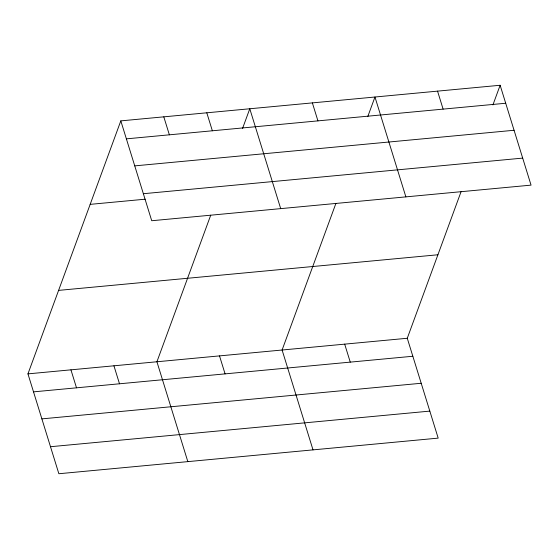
<?xml version="1.0" encoding="UTF-8"?>
<svg xmlns="http://www.w3.org/2000/svg" width="559" height="559" viewBox="0 0 559 559"><rect width="100%" height="100%" fill="white"/><g stroke="black" fill="none" stroke-linecap="round" stroke-linejoin="round"><path stroke-width="0.84" d="M461.07 191.688L407.273 338.265L438.186 438.123L58.863 473.739L27.95 373.873L120.814 120.877L500.137 85.261L531.05 185.127L151.727 220.735L120.814 120.877M210.722 215.194L156.918 361.771L187.831 461.629M242.571 128.409L249.782 108.767L280.695 208.626M335.896 203.441L282.099 350.018L313.012 449.876M367.752 116.656L374.963 97.014L405.876 196.88M492.926 104.91L500.137 85.261M126.383 138.856L505.706 103.247M134.747 165.876L514.07 130.268M143.363 193.714L522.686 158.106M90.167 204.363L145.193 199.2M58.597 290.387L437.921 254.771M27.95 373.873L407.273 338.265M33.519 391.859L412.842 356.251M41.883 418.88L421.206 383.264M50.499 446.718L429.822 411.11M437.55 91.138L443.112 109.124M312.369 102.891L317.938 120.877M344.686 344.141L350.255 362.12M206.795 112.799L212.357 130.785M163.801 116.838L169.37 134.824M219.512 355.894L225.074 373.873M113.931 365.803L119.5 383.788M70.937 369.841L76.506 387.82"/></g></svg>
